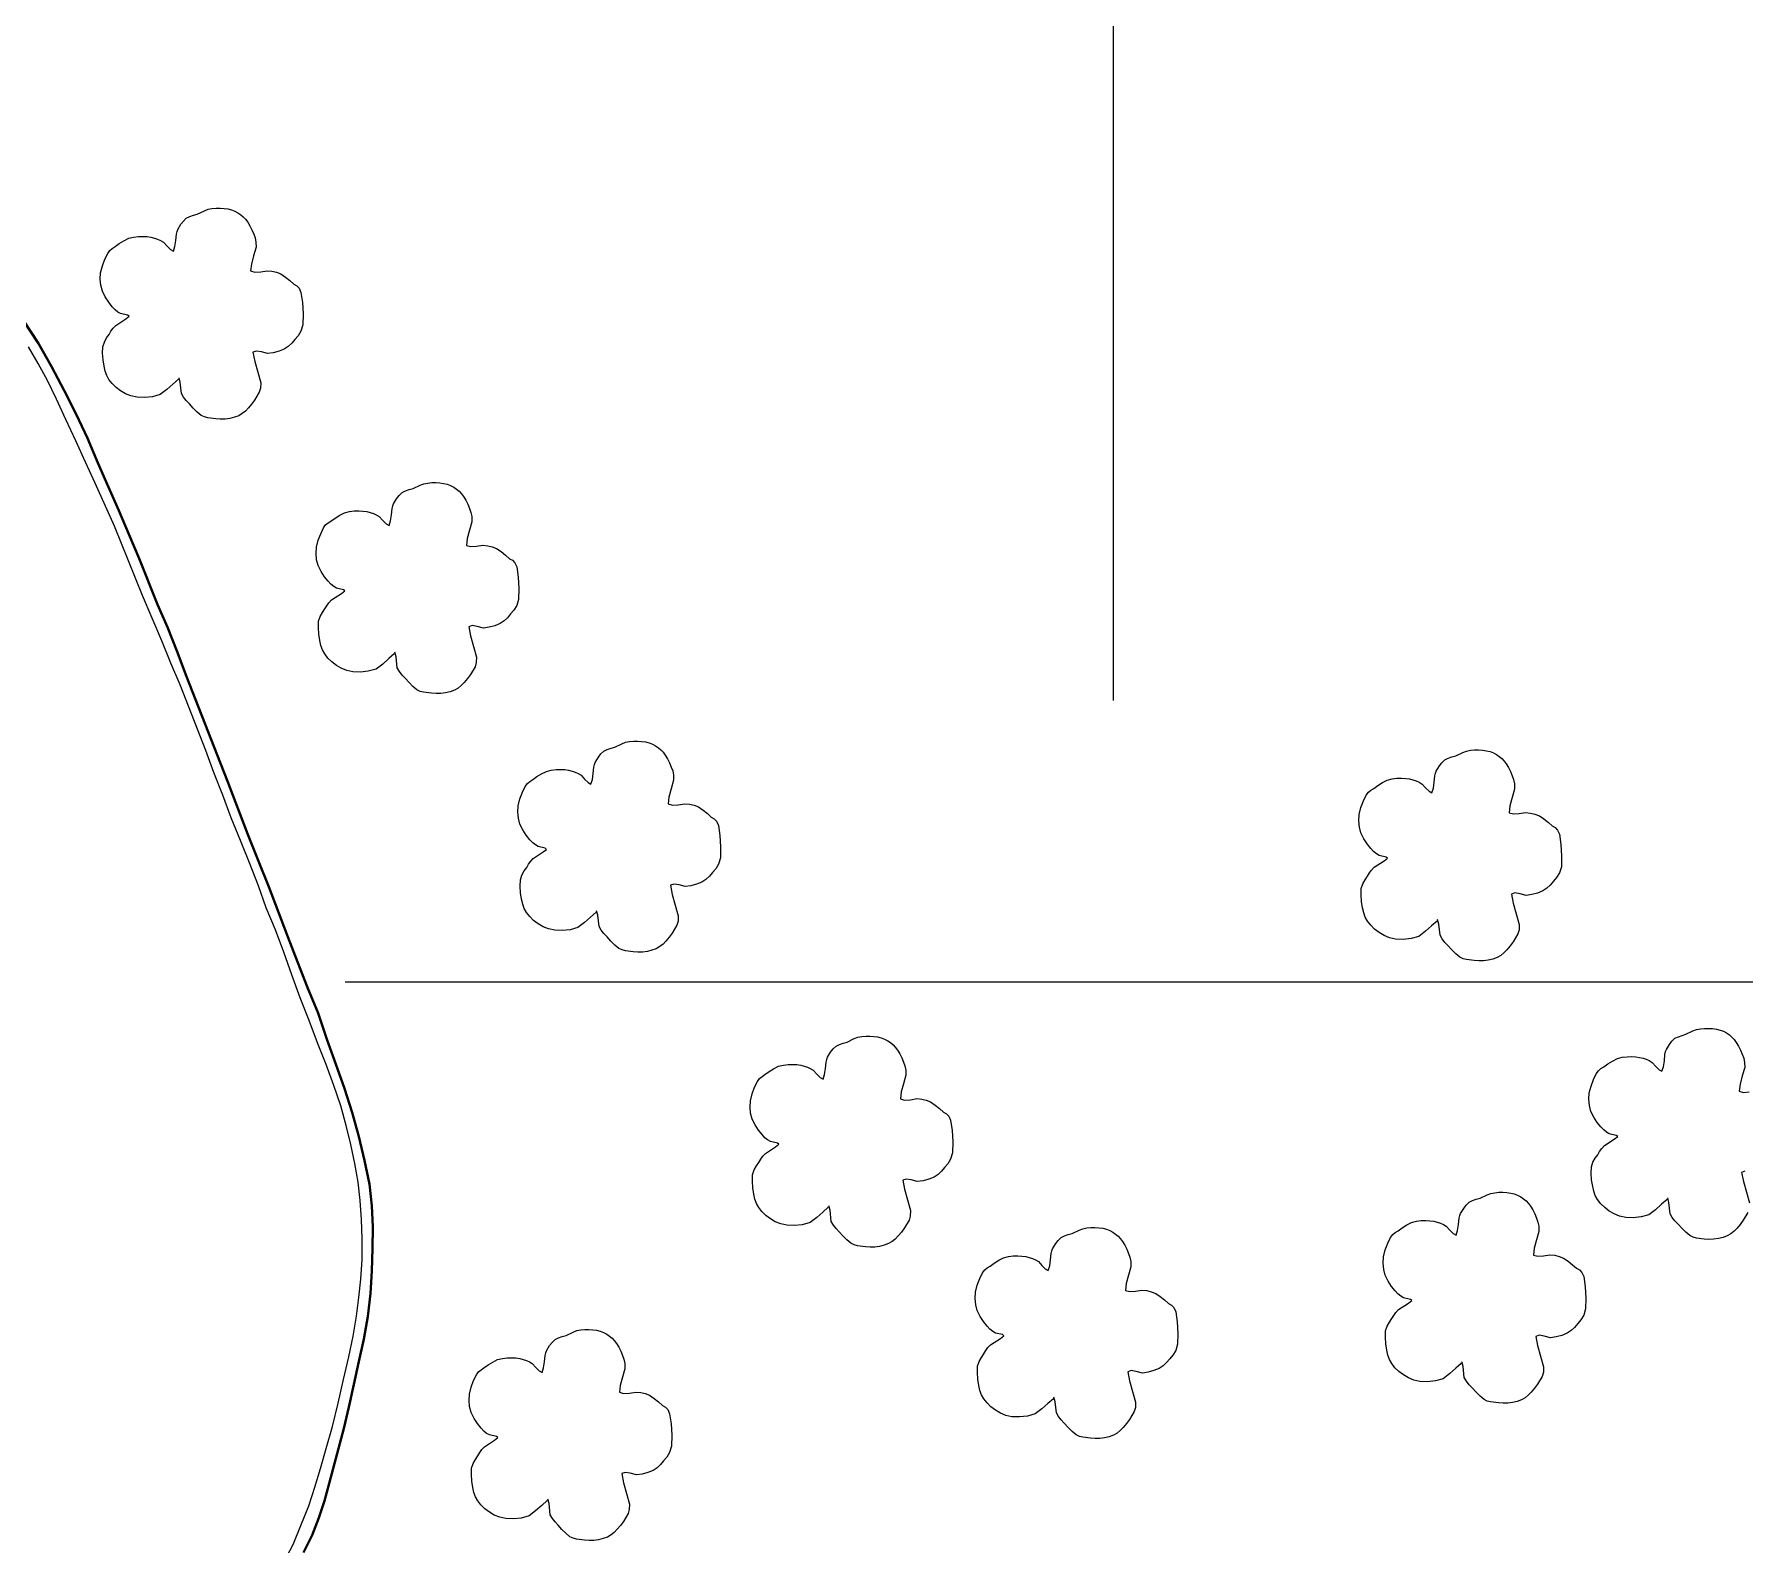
# Model space of a CAD drawing. Extents: x 733526 to 735626, y 7819318 to 7822288.
# Drawn here: x 734109.5 to 734570.1, y 7821248.4 to 7821655.1 of the extents above; entities that cross this region are included whole.
import ezdxf

# ---------------------------------------------------------------- set-up
doc = ezdxf.new("R2010")
doc.units = 0
doc.header["$MEASUREMENT"] = 0
doc.linetypes.add('CONTINUO', pattern=[0])
doc.layers.add('0114000490', color=1, linetype='Continuous', lineweight=40)
for name, color, linetype in [('0114000490034', 5, 'Continuous'), ('_SIMBOLO BREJO', 118, 'Continuous'), ('MALHA', 8, 'Continuous')]:
    doc.layers.add(name, color=color, linetype=linetype)

msp = doc.modelspace()

# ---------------------------------------------------------------- linework, layer by layer
at = {"layer": '0114000490', "linetype": 'Continuous'}
msp.add_lwpolyline([(734106.78, 7821577.9), (734110.68, 7821571.89), (734114.24, 7821565.65), (734117.65, 7821559.25), (734120.86, 7821552.84), (734123.9, 7821546.37), (734126.64, 7821539.75), (734129.53, 7821533.17), (734132.34, 7821526.86), (734135.05, 7821520.49), (734137.77, 7821514), (734142.75, 7821501.62), (734145.44, 7821495.47), (734147.96, 7821489.09), (734150.53, 7821482.23), (734158.77, 7821461.13), (734161.55, 7821453.98), (734167.07, 7821439.65), (734169.93, 7821432.53), (734172.69, 7821425.57), (734177.85, 7821412.11), (734180.4, 7821405.36), (734183.08, 7821398.47), (734185.96, 7821391.56), (734188.35, 7821384.55), (734190.75, 7821377.86), (734193.07, 7821371.3), (734195.11, 7821364.85), (734196.9, 7821358.31), (734198.5, 7821351.85), (734199.8, 7821345.53), (734200.47, 7821339.71), (734200.69, 7821334.01), (734200.66, 7821328.21), (734200.46, 7821322.17), (734200.09, 7821316.05), (734199.37, 7821309.91), (734198.3, 7821303.76), (734196.9, 7821297.73), (734195.56, 7821291.61), (734194.25, 7821285.52), (734192.94, 7821279.72), (734188.99, 7821264.94), (734187.69, 7821260.29), (734186.17, 7821255.72), (734184.36, 7821251), (734182.01, 7821246.35)], dxfattribs=at)
at = {"layer": '0114000490034'}
msp.add_lwpolyline([(734176.75, 7821243.76), (734179.23, 7821248.5), (734181.36, 7821253.64), (734183.49, 7821258.93), (734185.11, 7821263.92), (734186.64, 7821268.97), (734188.19, 7821274.37), (734189.86, 7821280.29), (734191.4, 7821286.59), (734192.85, 7821292.92), (734194.22, 7821299.04), (734195.38, 7821304.61), (734196.33, 7821309.96), (734196.93, 7821315), (734197.45, 7821319.94), (734197.88, 7821325.26), (734197.87, 7821330.77), (734197.7, 7821336.02), (734197.31, 7821341.1), (734196.79, 7821346.07), (734195.85, 7821351.04), (734194.76, 7821356.21), (734193.5, 7821361.34), (734192.08, 7821366.65), (734190.17, 7821372.09), (734188.13, 7821377.7), (734185.8, 7821383.54), (734183.53, 7821389.61), (734181.19, 7821395.73), (734178.91, 7821401.92), (734176.73, 7821407.96), (734174.49, 7821413.98), (734172.03, 7821419.88), (734169.91, 7821425.88), (734167.52, 7821432), (734165.04, 7821438.05), (734162.6, 7821444.15), (734160.29, 7821450.29), (734157.87, 7821456.32), (734155.76, 7821462.3), (734148.82, 7821479.95), (734146.35, 7821485.82), (734143.91, 7821491.78), (734138.67, 7821504.01), (734131.18, 7821522.66), (734125.98, 7821534.27), (734123.33, 7821539.95), (734120.74, 7821545.7), (734118.06, 7821551.43), (734115.51, 7821556.85), (734113.08, 7821561.86), (734110.62, 7821566.49), (734108.03, 7821570.95)], dxfattribs=at)
at = {"layer": '_SIMBOLO BREJO', "linetype": 'CONTINUO'}
for points in [[(734148.4, 7821562.22), (734146.91, 7821560.93), (734145.27, 7821559.47), (734143.49, 7821558.1), (734141.41, 7821557.53), (734139.29, 7821557.3), (734137.26, 7821557.38), (734135.6, 7821557.74), (734134.13, 7821558.33), (734132.82, 7821559.11), (734131.59, 7821560.03), (734130.54, 7821561.08), (734129.66, 7821562.2), (734129.07, 7821563.28), (734128.65, 7821564.44), (734128.36, 7821565.75), (734128.09, 7821567.49), (734127.95, 7821569.28), (734128.01, 7821570.99), (734128.45, 7821572.26), (734129.04, 7821573.35), (734129.71, 7821574.3), (734130.21, 7821575.17), (734130.79, 7821575.97), (734131.5, 7821576.75), (734134.17, 7821578.48), (734135.09, 7821579.18), (734134.69, 7821579.47), (734132.81, 7821579.91), (734132.07, 7821580.34), (734131.33, 7821580.95), (734130.56, 7821581.77), (734129.59, 7821582.98), (734128.68, 7821584.39), (734127.91, 7821585.94), (734127.5, 7821587.54), (734127.33, 7821589.2), (734127.43, 7821590.91), (734127.91, 7821592.79), (734128.58, 7821594.56), (734129.34, 7821596.09), (734129.92, 7821596.89), (734130.57, 7821597.46), (734131.35, 7821597.94), (734132.46, 7821598.75), (734133.7, 7821599.52), (734135.01, 7821600.18), (734136.32, 7821600.5), (734137.61, 7821600.67), (734138.85, 7821600.69), (734139.96, 7821600.64), (734140.98, 7821600.49), (734141.93, 7821600.25), (734142.76, 7821599.98), (734143.56, 7821599.62), (734144.36, 7821599.13), (734145.32, 7821598.07), (734146.24, 7821597.18), (734147.02, 7821596.75), (734147.41, 7821597.97), (734147.65, 7821599.61), (734147.82, 7821601.3), (734147.99, 7821602.03), (734148.2, 7821602.6), (734149.03, 7821603.98), (734149.7, 7821604.84), (734150.49, 7821605.63), (734151.42, 7821606.07), (734152.42, 7821606.41), (734153.45, 7821606.72), (734155.36, 7821607.62), (734156.34, 7821608), (734157.41, 7821608.2), (734158.5, 7821608.29), (734159.59, 7821608.3), (734160.65, 7821608.24), (734161.68, 7821608.09), (734162.66, 7821607.86), (734163.56, 7821607.51), (734164.4, 7821607.06), (734165.16, 7821606.54), (734165.83, 7821605.97), (734166.45, 7821605.31), (734167.02, 7821604.53), (734167.62, 7821603.56), (734168.17, 7821602.48), (734168.64, 7821601.33), (734169.02, 7821600.3), (734169.25, 7821599.14), (734169.28, 7821597.76), (734168.62, 7821595.49), (734168.03, 7821593.26), (734167.8, 7821591.4), (734168.96, 7821591.07), (734170.53, 7821591.19), (734172.26, 7821591.47), (734173.54, 7821591.32), (734174.77, 7821591.04), (734175.94, 7821590.58), (734177.19, 7821589.75), (734178.37, 7821588.8), (734179.42, 7821587.83), (734180.22, 7821587.38), (734180.87, 7821586.74), (734181.35, 7821585.63), (734181.74, 7821582.87), (734181.93, 7821579.81), (734181.87, 7821576.87), (734181.35, 7821575.2), (734180.61, 7821573.94), (734179.72, 7821572.95), (734178.89, 7821571.93), (734177.95, 7821571.06), (734176.87, 7821570.34), (734175.45, 7821569.78), (734173.92, 7821569.38), (734172.38, 7821569.14), (734170.73, 7821569.58), (734169.35, 7821569.82), (734168.44, 7821569.49), (734168.92, 7821567.06), (734170.54, 7821561.31), (734170.48, 7821559.85), (734170.14, 7821558.75), (734168.89, 7821556.64), (734168.09, 7821555.52), (734167.22, 7821554.5), (734166.42, 7821553.67), (734165.56, 7821552.98), (734164.62, 7821552.43), (734163.45, 7821552), (734162.2, 7821551.69), (734160.92, 7821551.52), (734159.65, 7821551.49), (734158.41, 7821551.57), (734156.3, 7821551.85), (734155.4, 7821552.09), (734154.5, 7821552.52), (734153.43, 7821553.42), (734152.36, 7821554.49), (734151.35, 7821555.61), (734150.5, 7821556.49), (734149.78, 7821557.4), (734149.21, 7821558.41), (734148.88, 7821561.42), (734148.55, 7821562.64)], [(734206.49, 7821488.33), (734205, 7821487.04), (734203.36, 7821485.57), (734201.58, 7821484.21), (734199.5, 7821483.64), (734197.38, 7821483.41), (734195.35, 7821483.49), (734193.69, 7821483.84), (734192.22, 7821484.43), (734190.91, 7821485.21), (734189.69, 7821486.14), (734188.63, 7821487.18), (734187.76, 7821488.31), (734187.16, 7821489.38), (734186.74, 7821490.55), (734186.45, 7821491.86), (734186.18, 7821493.6), (734186.05, 7821495.39), (734186.1, 7821497.1), (734186.54, 7821498.36), (734187.13, 7821499.45), (734187.8, 7821500.41), (734188.3, 7821501.27), (734188.88, 7821502.08), (734189.59, 7821502.85), (734192.26, 7821504.58), (734193.18, 7821505.29), (734192.78, 7821505.58), (734190.9, 7821506.01), (734190.17, 7821506.45), (734189.42, 7821507.06), (734188.65, 7821507.87), (734187.68, 7821509.08), (734186.77, 7821510.49), (734186, 7821512.05), (734185.59, 7821513.64), (734185.42, 7821515.31), (734185.52, 7821517.02), (734186, 7821518.89), (734186.67, 7821520.66), (734187.43, 7821522.19), (734188.01, 7821523), (734188.66, 7821523.57), (734189.44, 7821524.05), (734190.55, 7821524.85), (734191.79, 7821525.63), (734193.1, 7821526.28), (734194.41, 7821526.61), (734195.7, 7821526.77), (734196.94, 7821526.8), (734198.05, 7821526.74), (734199.07, 7821526.59), (734200.02, 7821526.36), (734200.86, 7821526.09), (734201.65, 7821525.72), (734202.45, 7821525.24), (734203.41, 7821524.18), (734204.33, 7821523.29), (734205.11, 7821522.86), (734205.5, 7821524.08), (734205.74, 7821525.71), (734205.91, 7821527.4), (734206.08, 7821528.14), (734206.29, 7821528.7), (734207.12, 7821530.08), (734207.79, 7821530.95), (734208.58, 7821531.73), (734209.51, 7821532.18), (734210.51, 7821532.52), (734211.54, 7821532.82), (734213.45, 7821533.73), (734214.43, 7821534.1), (734215.5, 7821534.3), (734216.59, 7821534.4), (734217.68, 7821534.4), (734218.74, 7821534.34), (734219.77, 7821534.2), (734220.75, 7821533.96), (734221.66, 7821533.61), (734222.49, 7821533.17), (734223.26, 7821532.64), (734223.92, 7821532.08), (734224.54, 7821531.41), (734225.11, 7821530.64), (734225.71, 7821529.66), (734226.27, 7821528.58), (734226.73, 7821527.43), (734227.11, 7821526.4), (734227.34, 7821525.24), (734227.37, 7821523.86), (734226.72, 7821521.6), (734226.12, 7821519.36), (734225.89, 7821517.5), (734227.05, 7821517.18), (734228.62, 7821517.29), (734230.35, 7821517.57), (734231.64, 7821517.43), (734232.86, 7821517.14), (734234.03, 7821516.69), (734235.28, 7821515.86), (734236.46, 7821514.91), (734237.51, 7821513.93), (734238.32, 7821513.49), (734238.96, 7821512.84), (734239.44, 7821511.73), (734239.83, 7821508.98), (734240.02, 7821505.92), (734239.96, 7821502.98), (734239.44, 7821501.31), (734238.7, 7821500.04), (734237.81, 7821499.06), (734236.98, 7821498.04), (734236.05, 7821497.16), (734234.96, 7821496.45), (734233.54, 7821495.88), (734232.01, 7821495.48), (734230.47, 7821495.25), (734228.83, 7821495.69), (734227.45, 7821495.93), (734226.53, 7821495.59), (734227.01, 7821493.16), (734228.64, 7821487.42), (734228.57, 7821485.96), (734228.23, 7821484.85), (734226.98, 7821482.75), (734226.18, 7821481.63), (734225.31, 7821480.6), (734224.51, 7821479.78), (734223.65, 7821479.09), (734222.71, 7821478.53), (734221.54, 7821478.1), (734220.29, 7821477.8), (734219.01, 7821477.62), (734217.74, 7821477.6), (734216.51, 7821477.68), (734214.39, 7821477.96), (734213.49, 7821478.19), (734212.59, 7821478.62), (734211.52, 7821479.53), (734210.45, 7821480.59), (734209.44, 7821481.72), (734208.59, 7821482.6), (734207.87, 7821483.51), (734207.3, 7821484.51), (734206.97, 7821487.52), (734206.64, 7821488.75)], [(734260.81, 7821418.71), (734259.32, 7821417.43), (734257.69, 7821415.96), (734255.91, 7821414.59), (734253.83, 7821414.02), (734251.71, 7821413.8), (734249.68, 7821413.87), (734248.02, 7821414.23), (734246.55, 7821414.82), (734245.23, 7821415.6), (734244.01, 7821416.53), (734242.96, 7821417.57), (734242.08, 7821418.7), (734241.49, 7821419.77), (734241.07, 7821420.93), (734240.78, 7821422.24), (734240.5, 7821423.98), (734240.37, 7821425.77), (734240.43, 7821427.48), (734240.86, 7821428.75), (734241.46, 7821429.84), (734242.13, 7821430.79), (734242.63, 7821431.66), (734243.21, 7821432.47), (734243.92, 7821433.24), (734246.59, 7821434.97), (734247.51, 7821435.67), (734247.11, 7821435.96), (734245.23, 7821436.4), (734244.49, 7821436.84), (734243.75, 7821437.44), (734242.98, 7821438.26), (734242.01, 7821439.47), (734241.09, 7821440.88), (734240.33, 7821442.43), (734239.91, 7821444.03), (734239.75, 7821445.69), (734239.85, 7821447.4), (734240.33, 7821449.28), (734241, 7821451.05), (734241.76, 7821452.58), (734242.34, 7821453.38), (734242.99, 7821453.95), (734243.77, 7821454.43), (734244.88, 7821455.24), (734246.11, 7821456.01), (734247.43, 7821456.67), (734248.74, 7821457), (734250.03, 7821457.16), (734251.27, 7821457.18), (734252.38, 7821457.13), (734253.4, 7821456.98), (734254.35, 7821456.75), (734255.18, 7821456.48), (734255.98, 7821456.11), (734256.77, 7821455.62), (734257.74, 7821454.57), (734258.65, 7821453.67), (734259.44, 7821453.24), (734259.83, 7821454.47), (734260.07, 7821456.1), (734260.24, 7821457.79), (734260.41, 7821458.53), (734260.61, 7821459.09), (734261.45, 7821460.47), (734262.12, 7821461.34), (734262.9, 7821462.12), (734263.84, 7821462.56), (734264.84, 7821462.9), (734265.87, 7821463.21), (734267.78, 7821464.11), (734268.76, 7821464.49), (734269.83, 7821464.69), (734270.92, 7821464.78), (734272.01, 7821464.79), (734273.07, 7821464.73), (734274.1, 7821464.59), (734275.08, 7821464.35), (734275.98, 7821464), (734276.82, 7821463.55), (734277.58, 7821463.03), (734278.25, 7821462.46), (734278.87, 7821461.8), (734279.44, 7821461.02), (734280.04, 7821460.05), (734280.59, 7821458.97), (734281.06, 7821457.82), (734281.44, 7821456.79), (734281.67, 7821455.63), (734281.7, 7821454.25), (734281.04, 7821451.98), (734280.45, 7821449.75), (734280.22, 7821447.89), (734281.38, 7821447.56), (734282.95, 7821447.68), (734284.68, 7821447.96), (734285.96, 7821447.81), (734287.19, 7821447.53), (734288.36, 7821447.07), (734289.61, 7821446.24), (734290.78, 7821445.3), (734291.84, 7821444.32), (734292.64, 7821443.88), (734293.28, 7821443.23), (734293.76, 7821442.12), (734294.16, 7821439.37), (734294.35, 7821436.31), (734294.29, 7821433.36), (734293.77, 7821431.69), (734293.03, 7821430.43), (734292.14, 7821429.44), (734291.31, 7821428.42), (734290.37, 7821427.55), (734289.29, 7821426.83), (734287.86, 7821426.27), (734286.34, 7821425.87), (734284.8, 7821425.63), (734283.15, 7821426.07), (734281.77, 7821426.31), (734280.86, 7821425.98), (734281.34, 7821423.55), (734282.96, 7821417.8), (734282.9, 7821416.34), (734282.56, 7821415.24), (734281.31, 7821413.14), (734280.51, 7821412.01), (734279.64, 7821410.99), (734278.84, 7821410.16), (734277.98, 7821409.47), (734277.04, 7821408.92), (734275.87, 7821408.49), (734274.62, 7821408.18), (734273.34, 7821408.01), (734272.07, 7821407.99), (734270.83, 7821408.07), (734268.72, 7821408.34), (734267.82, 7821408.58), (734266.92, 7821409.01), (734265.84, 7821409.91), (734264.78, 7821410.98), (734263.77, 7821412.11), (734262.92, 7821412.98), (734262.2, 7821413.89), (734261.62, 7821414.9), (734261.3, 7821417.91), (734260.97, 7821419.13)], [(734487.23, 7821416.35), (734485.74, 7821415.06), (734484.1, 7821413.6), (734482.32, 7821412.23), (734480.24, 7821411.66), (734478.12, 7821411.43), (734476.09, 7821411.51), (734474.44, 7821411.87), (734472.96, 7821412.46), (734471.65, 7821413.24), (734470.43, 7821414.16), (734469.37, 7821415.21), (734468.5, 7821416.33), (734467.9, 7821417.41), (734467.48, 7821418.57), (734467.2, 7821419.88), (734466.92, 7821421.62), (734466.79, 7821423.41), (734466.84, 7821425.12), (734467.28, 7821426.39), (734467.87, 7821427.48), (734468.54, 7821428.43), (734469.05, 7821429.3), (734469.62, 7821430.1), (734470.34, 7821430.88), (734473, 7821432.61), (734473.92, 7821433.31), (734473.52, 7821433.6), (734471.64, 7821434.04), (734470.91, 7821434.48), (734470.16, 7821435.08), (734469.39, 7821435.9), (734468.42, 7821437.11), (734467.51, 7821438.52), (734466.74, 7821440.07), (734466.33, 7821441.67), (734466.17, 7821443.33), (734466.26, 7821445.04), (734466.75, 7821446.92), (734467.41, 7821448.69), (734468.17, 7821450.22), (734468.75, 7821451.02), (734469.41, 7821451.59), (734470.18, 7821452.07), (734471.29, 7821452.88), (734472.53, 7821453.65), (734473.84, 7821454.31), (734475.15, 7821454.63), (734476.44, 7821454.8), (734477.69, 7821454.82), (734478.79, 7821454.77), (734479.81, 7821454.62), (734480.76, 7821454.38), (734481.6, 7821454.11), (734482.4, 7821453.75), (734483.19, 7821453.26), (734484.15, 7821452.2), (734485.07, 7821451.31), (734485.85, 7821450.88), (734486.24, 7821452.11), (734486.48, 7821453.74), (734486.65, 7821455.43), (734486.82, 7821456.16), (734487.03, 7821456.73), (734487.86, 7821458.11), (734488.53, 7821458.97), (734489.32, 7821459.76), (734490.25, 7821460.2), (734491.25, 7821460.54), (734492.28, 7821460.85), (734494.19, 7821461.75), (734495.17, 7821462.13), (734496.24, 7821462.33), (734497.33, 7821462.42), (734498.42, 7821462.43), (734499.49, 7821462.37), (734500.52, 7821462.23), (734501.5, 7821461.99), (734502.4, 7821461.64), (734503.23, 7821461.19), (734504, 7821460.67), (734504.67, 7821460.1), (734505.28, 7821459.44), (734505.85, 7821458.66), (734506.46, 7821457.69), (734507.01, 7821456.61), (734507.48, 7821455.46), (734507.85, 7821454.43), (734508.08, 7821453.27), (734508.11, 7821451.89), (734507.46, 7821449.62), (734506.87, 7821447.39), (734506.64, 7821445.53), (734507.79, 7821445.2), (734509.36, 7821445.32), (734511.09, 7821445.6), (734512.38, 7821445.45), (734513.6, 7821445.17), (734514.78, 7821444.71), (734516.02, 7821443.88), (734517.2, 7821442.93), (734518.25, 7821441.96), (734519.06, 7821441.51), (734519.7, 7821440.87), (734520.18, 7821439.76), (734520.57, 7821437), (734520.76, 7821433.94), (734520.7, 7821431), (734520.18, 7821429.33), (734519.44, 7821428.07), (734518.55, 7821427.08), (734517.73, 7821426.06), (734516.79, 7821425.19), (734515.7, 7821424.47), (734514.28, 7821423.91), (734512.75, 7821423.51), (734511.21, 7821423.27), (734509.57, 7821423.71), (734508.19, 7821423.95), (734507.28, 7821423.62), (734507.75, 7821421.19), (734509.38, 7821415.44), (734509.32, 7821413.98), (734508.97, 7821412.88), (734507.72, 7821410.78), (734506.92, 7821409.65), (734506.05, 7821408.63), (734505.25, 7821407.8), (734504.4, 7821407.11), (734503.45, 7821406.56), (734502.28, 7821406.13), (734501.04, 7821405.82), (734499.75, 7821405.65), (734498.48, 7821405.62), (734497.25, 7821405.7), (734495.13, 7821405.98), (734494.23, 7821406.22), (734493.33, 7821406.65), (734492.26, 7821407.55), (734491.19, 7821408.62), (734490.18, 7821409.75), (734489.33, 7821410.62), (734488.61, 7821411.53), (734488.04, 7821412.54), (734487.71, 7821415.55), (734487.38, 7821416.77)], [(734323.33, 7821339.3), (734321.84, 7821338.01), (734320.21, 7821336.55), (734318.43, 7821335.18), (734316.34, 7821334.61), (734314.23, 7821334.38), (734312.19, 7821334.46), (734310.54, 7821334.82), (734309.06, 7821335.41), (734307.75, 7821336.19), (734306.53, 7821337.11), (734305.47, 7821338.16), (734304.6, 7821339.28), (734304, 7821340.35), (734303.58, 7821341.52), (734303.3, 7821342.83), (734303.02, 7821344.57), (734302.89, 7821346.36), (734302.94, 7821348.07), (734303.38, 7821349.34), (734303.97, 7821350.42), (734304.64, 7821351.38), (734305.15, 7821352.25), (734305.72, 7821353.05), (734306.44, 7821353.82), (734309.1, 7821355.55), (734310.03, 7821356.26), (734309.62, 7821356.55), (734307.74, 7821356.99), (734307.01, 7821357.42), (734306.26, 7821358.03), (734305.49, 7821358.85), (734304.53, 7821360.06), (734303.61, 7821361.47), (734302.84, 7821363.02), (734302.43, 7821364.62), (734302.27, 7821366.28), (734302.36, 7821367.99), (734302.85, 7821369.87), (734303.51, 7821371.63), (734304.27, 7821373.16), (734304.86, 7821373.97), (734305.51, 7821374.54), (734306.28, 7821375.02), (734307.39, 7821375.83), (734308.63, 7821376.6), (734309.94, 7821377.26), (734311.25, 7821377.58), (734312.54, 7821377.74), (734313.79, 7821377.77), (734314.89, 7821377.72), (734315.91, 7821377.57), (734316.86, 7821377.33), (734317.7, 7821377.06), (734318.5, 7821376.7), (734319.29, 7821376.21), (734320.26, 7821375.15), (734321.17, 7821374.26), (734321.95, 7821373.83), (734322.34, 7821375.05), (734322.59, 7821376.69), (734322.75, 7821378.37), (734322.92, 7821379.11), (734323.13, 7821379.68), (734323.97, 7821381.06), (734324.63, 7821381.92), (734325.42, 7821382.71), (734326.35, 7821383.15), (734327.35, 7821383.49), (734328.38, 7821383.79), (734330.29, 7821384.7), (734331.27, 7821385.08), (734332.34, 7821385.27), (734333.43, 7821385.37), (734334.52, 7821385.37), (734335.59, 7821385.32), (734336.62, 7821385.17), (734337.6, 7821384.94), (734338.5, 7821384.58), (734339.33, 7821384.14), (734340.1, 7821383.62), (734340.77, 7821383.05), (734341.38, 7821382.39), (734341.95, 7821381.61), (734342.56, 7821380.63), (734343.11, 7821379.56), (734343.58, 7821378.4), (734343.96, 7821377.37), (734344.18, 7821376.21), (734344.21, 7821374.84), (734343.56, 7821372.57), (734342.97, 7821370.34), (734342.74, 7821368.48), (734343.89, 7821368.15), (734345.46, 7821368.26), (734347.19, 7821368.55), (734348.48, 7821368.4), (734349.7, 7821368.12), (734350.88, 7821367.66), (734352.13, 7821366.83), (734353.3, 7821365.88), (734354.35, 7821364.91), (734355.16, 7821364.46), (734355.8, 7821363.82), (734356.28, 7821362.71), (734356.67, 7821359.95), (734356.86, 7821356.89), (734356.8, 7821353.95), (734356.28, 7821352.28), (734355.54, 7821351.02), (734354.65, 7821350.03), (734353.83, 7821349.01), (734352.89, 7821348.14), (734351.8, 7821347.42), (734350.38, 7821346.86), (734348.86, 7821346.45), (734347.31, 7821346.22), (734345.67, 7821346.66), (734344.29, 7821346.9), (734343.38, 7821346.57), (734343.86, 7821344.13), (734345.48, 7821338.39), (734345.42, 7821336.93), (734345.07, 7821335.82), (734343.83, 7821333.72), (734343.02, 7821332.6), (734342.15, 7821331.58), (734341.35, 7821330.75), (734340.5, 7821330.06), (734339.55, 7821329.5), (734338.38, 7821329.07), (734337.14, 7821328.77), (734335.85, 7821328.6), (734334.58, 7821328.57), (734333.35, 7821328.65), (734331.23, 7821328.93), (734330.33, 7821329.17), (734329.43, 7821329.6), (734328.36, 7821330.5), (734327.29, 7821331.57), (734326.28, 7821332.69), (734325.43, 7821333.57), (734324.71, 7821334.48), (734324.14, 7821335.49), (734323.81, 7821338.5), (734323.48, 7821339.72)], [(734549.17, 7821341.38), (734547.68, 7821340.1), (734546.05, 7821338.63), (734544.27, 7821337.26), (734542.19, 7821336.69), (734540.07, 7821336.47), (734538.04, 7821336.55), (734536.38, 7821336.9), (734534.91, 7821337.49), (734533.59, 7821338.27), (734532.37, 7821339.2), (734531.32, 7821340.24), (734530.44, 7821341.37), (734529.85, 7821342.44), (734529.43, 7821343.61), (734529.14, 7821344.92), (734528.86, 7821346.65), (734528.73, 7821348.44), (734528.79, 7821350.16), (734529.22, 7821351.42), (734529.82, 7821352.51), (734530.49, 7821353.46), (734530.99, 7821354.33), (734531.57, 7821355.14), (734532.28, 7821355.91), (734534.95, 7821357.64), (734535.87, 7821358.34), (734535.47, 7821358.64), (734533.59, 7821359.07), (734532.85, 7821359.51), (734532.11, 7821360.11), (734531.34, 7821360.93), (734530.37, 7821362.14), (734529.45, 7821363.55), (734528.68, 7821365.1), (734528.27, 7821366.7), (734528.11, 7821368.37), (734528.21, 7821370.07), (734528.69, 7821371.95), (734529.36, 7821373.72), (734530.12, 7821375.25), (734530.7, 7821376.05), (734531.35, 7821376.63), (734532.13, 7821377.1), (734533.24, 7821377.91), (734534.47, 7821378.68), (734535.79, 7821379.34), (734537.1, 7821379.67), (734538.39, 7821379.83), (734539.63, 7821379.86), (734540.74, 7821379.8), (734541.76, 7821379.65), (734542.71, 7821379.42), (734543.54, 7821379.15), (734544.34, 7821378.78), (734545.13, 7821378.29), (734546.1, 7821377.24), (734547.01, 7821376.34), (734547.8, 7821375.92), (734548.19, 7821377.14), (734548.43, 7821378.77), (734548.6, 7821380.46), (734548.77, 7821381.2), (734548.97, 7821381.76), (734549.81, 7821383.14), (734550.48, 7821384.01), (734551.26, 7821384.79), (734552.2, 7821385.23), (734553.2, 7821385.57), (734554.23, 7821385.88), (734556.13, 7821386.79), (734557.12, 7821387.16), (734558.19, 7821387.36), (734559.28, 7821387.45), (734560.37, 7821387.46), (734561.43, 7821387.4), (734562.46, 7821387.26), (734563.44, 7821387.02), (734564.34, 7821386.67), (734565.18, 7821386.23), (734565.94, 7821385.7), (734566.61, 7821385.13), (734567.23, 7821384.47), (734567.8, 7821383.7), (734568.4, 7821382.72), (734568.95, 7821381.64), (734569.42, 7821380.49), (734569.8, 7821379.46), (734570.02, 7821378.3), (734570.06, 7821376.92), (734569.4, 7821374.65), (734568.81, 7821372.42), (734568.58, 7821370.56), (734569.74, 7821370.23), (734571.31, 7821370.35)], [(734570.13, 7821348.98), (734569.22, 7821348.65), (734569.7, 7821346.22), (734571.32, 7821340.47)], [(734493.77, 7821297.25), (734492.28, 7821295.97), (734490.65, 7821294.5), (734488.87, 7821293.14), (734486.78, 7821292.57), (734484.67, 7821292.34), (734482.63, 7821292.42), (734480.98, 7821292.77), (734479.51, 7821293.36), (734478.19, 7821294.14), (734476.97, 7821295.07), (734475.91, 7821296.11), (734475.04, 7821297.24), (734474.45, 7821298.31), (734474.02, 7821299.48), (734473.74, 7821300.79), (734473.46, 7821302.53), (734473.33, 7821304.32), (734473.39, 7821306.03), (734473.82, 7821307.29), (734474.41, 7821308.38), (734475.09, 7821309.33), (734475.59, 7821310.2), (734476.17, 7821311.01), (734476.88, 7821311.78), (734479.54, 7821313.51), (734480.47, 7821314.22), (734480.07, 7821314.51), (734478.18, 7821314.94), (734477.45, 7821315.38), (734476.71, 7821315.98), (734475.93, 7821316.8), (734474.97, 7821318.01), (734474.05, 7821319.42), (734473.28, 7821320.98), (734472.87, 7821322.57), (734472.71, 7821324.24), (734472.81, 7821325.95), (734473.29, 7821327.82), (734473.96, 7821329.59), (734474.72, 7821331.12), (734475.3, 7821331.93), (734475.95, 7821332.5), (734476.73, 7821332.98), (734477.83, 7821333.78), (734479.07, 7821334.55), (734480.39, 7821335.21), (734481.69, 7821335.54), (734482.99, 7821335.7), (734484.23, 7821335.73), (734485.33, 7821335.67), (734486.36, 7821335.52), (734487.3, 7821335.29), (734488.14, 7821335.02), (734488.94, 7821334.65), (734489.73, 7821334.17), (734490.7, 7821333.11), (734491.61, 7821332.21), (734492.4, 7821331.79), (734492.78, 7821333.01), (734493.03, 7821334.64), (734493.19, 7821336.33), (734493.36, 7821337.07), (734493.57, 7821337.63), (734494.41, 7821339.01), (734495.07, 7821339.88), (734495.86, 7821340.66), (734496.79, 7821341.1), (734497.79, 7821341.45), (734498.83, 7821341.75), (734500.73, 7821342.66), (734501.72, 7821343.03), (734502.79, 7821343.23), (734503.88, 7821343.33), (734504.97, 7821343.33), (734506.03, 7821343.27), (734507.06, 7821343.13), (734508.04, 7821342.89), (734508.94, 7821342.54), (734509.78, 7821342.1), (734510.54, 7821341.57), (734511.21, 7821341.01), (734511.82, 7821340.34), (734512.4, 7821339.57), (734513, 7821338.59), (734513.55, 7821337.51), (734514.02, 7821336.36), (734514.4, 7821335.33), (734514.62, 7821334.17), (734514.66, 7821332.79), (734514, 7821330.53), (734513.41, 7821328.29), (734513.18, 7821326.43), (734514.34, 7821326.11), (734515.9, 7821326.22), (734517.63, 7821326.5), (734518.92, 7821326.36), (734520.14, 7821326.07), (734521.32, 7821325.62), (734522.57, 7821324.79), (734523.74, 7821323.84), (734524.79, 7821322.86), (734525.6, 7821322.42), (734526.24, 7821321.77), (734526.72, 7821320.66), (734527.11, 7821317.91), (734527.3, 7821314.85), (734527.24, 7821311.91), (734526.73, 7821310.24), (734525.99, 7821308.97), (734525.1, 7821307.99), (734524.27, 7821306.96), (734523.33, 7821306.09), (734522.24, 7821305.37), (734520.82, 7821304.81), (734519.3, 7821304.41), (734517.76, 7821304.18), (734516.11, 7821304.62), (734514.73, 7821304.86), (734513.82, 7821304.52), (734514.3, 7821302.09), (734515.92, 7821296.35), (734515.86, 7821294.89), (734515.52, 7821293.78), (734514.27, 7821291.68), (734513.47, 7821290.56), (734512.59, 7821289.53), (734511.8, 7821288.71), (734510.94, 7821288.02), (734509.99, 7821287.46), (734508.83, 7821287.03), (734507.58, 7821286.73), (734506.29, 7821286.55), (734505.02, 7821286.53), (734503.79, 7821286.61), (734501.67, 7821286.88), (734500.77, 7821287.12), (734499.88, 7821287.55), (734498.8, 7821288.46), (734497.73, 7821289.52), (734496.73, 7821290.65), (734495.88, 7821291.53), (734495.15, 7821292.44), (734494.58, 7821293.44), (734494.25, 7821296.45), (734493.93, 7821297.68)], [(734570.92, 7821337.91), (734569.67, 7821335.81), (734568.87, 7821334.68), (734568, 7821333.66), (734567.2, 7821332.84), (734566.34, 7821332.15), (734565.39, 7821331.59), (734564.23, 7821331.16), (734562.98, 7821330.86), (734561.7, 7821330.68), (734560.43, 7821330.66), (734559.19, 7821330.74), (734557.08, 7821331.01), (734556.17, 7821331.25), (734555.28, 7821331.68), (734554.2, 7821332.59), (734553.14, 7821333.65), (734552.13, 7821334.78), (734551.28, 7821335.66), (734550.56, 7821336.56), (734549.98, 7821337.57), (734549.66, 7821340.58), (734549.33, 7821341.8)], [(734383.93, 7821287.75), (734382.44, 7821286.47), (734380.8, 7821285), (734379.02, 7821283.64), (734376.94, 7821283.07), (734374.82, 7821282.84), (734372.79, 7821282.92), (734371.14, 7821283.27), (734369.66, 7821283.86), (734368.35, 7821284.64), (734367.13, 7821285.57), (734366.07, 7821286.61), (734365.2, 7821287.74), (734364.6, 7821288.81), (734364.18, 7821289.98), (734363.9, 7821291.29), (734363.62, 7821293.02), (734363.49, 7821294.82), (734363.54, 7821296.53), (734363.98, 7821297.79), (734364.57, 7821298.88), (734365.24, 7821299.83), (734365.75, 7821300.7), (734366.32, 7821301.51), (734367.03, 7821302.28), (734369.7, 7821304.01), (734370.62, 7821304.71), (734370.22, 7821305.01), (734368.34, 7821305.44), (734367.61, 7821305.88), (734366.86, 7821306.48), (734366.09, 7821307.3), (734365.12, 7821308.51), (734364.21, 7821309.92), (734363.44, 7821311.48), (734363.03, 7821313.07), (734362.87, 7821314.74), (734362.96, 7821316.45), (734363.45, 7821318.32), (734364.11, 7821320.09), (734364.87, 7821321.62), (734365.45, 7821322.42), (734366.1, 7821323), (734366.88, 7821323.48), (734367.99, 7821324.28), (734369.23, 7821325.05), (734370.54, 7821325.71), (734371.85, 7821326.04), (734373.14, 7821326.2), (734374.39, 7821326.23), (734375.49, 7821326.17), (734376.51, 7821326.02), (734377.46, 7821325.79), (734378.3, 7821325.52), (734379.1, 7821325.15), (734379.89, 7821324.66), (734380.85, 7821323.61), (734381.77, 7821322.71), (734382.55, 7821322.29), (734382.94, 7821323.51), (734383.18, 7821325.14), (734383.35, 7821326.83), (734383.52, 7821327.57), (734383.73, 7821328.13), (734384.56, 7821329.51), (734385.23, 7821330.38), (734386.02, 7821331.16), (734386.95, 7821331.6), (734387.95, 7821331.95), (734388.98, 7821332.25), (734390.89, 7821333.16), (734391.87, 7821333.53), (734392.94, 7821333.73), (734394.03, 7821333.83), (734395.12, 7821333.83), (734396.19, 7821333.77), (734397.22, 7821333.63), (734398.2, 7821333.39), (734399.1, 7821333.04), (734399.93, 7821332.6), (734400.7, 7821332.07), (734401.37, 7821331.51), (734401.98, 7821330.84), (734402.55, 7821330.07), (734403.16, 7821329.09), (734403.71, 7821328.01), (734404.18, 7821326.86), (734404.55, 7821325.83), (734404.78, 7821324.67), (734404.81, 7821323.29), (734404.16, 7821321.03), (734403.57, 7821318.79), (734403.33, 7821316.93), (734404.49, 7821316.61), (734406.06, 7821316.72), (734407.79, 7821317), (734409.08, 7821316.86), (734410.3, 7821316.57), (734411.48, 7821316.11), (734412.72, 7821315.29), (734413.9, 7821314.34), (734414.95, 7821313.36), (734415.76, 7821312.92), (734416.4, 7821312.27), (734416.88, 7821311.16), (734417.27, 7821308.41), (734417.46, 7821305.35), (734417.4, 7821302.4), (734416.88, 7821300.73), (734416.14, 7821299.47), (734415.25, 7821298.49), (734414.43, 7821297.46), (734413.49, 7821296.59), (734412.4, 7821295.87), (734410.98, 7821295.31), (734409.45, 7821294.91), (734407.91, 7821294.67), (734406.27, 7821295.12), (734404.89, 7821295.36), (734403.97, 7821295.02), (734404.45, 7821292.59), (734406.08, 7821286.84), (734406.01, 7821285.39), (734405.67, 7821284.28), (734404.42, 7821282.18), (734403.62, 7821281.06), (734402.75, 7821280.03), (734401.95, 7821279.21), (734401.1, 7821278.52), (734400.15, 7821277.96), (734398.98, 7821277.53), (734397.73, 7821277.23), (734396.45, 7821277.05), (734395.18, 7821277.03), (734393.95, 7821277.11), (734391.83, 7821277.38), (734390.93, 7821277.62), (734390.03, 7821278.05), (734388.96, 7821278.96), (734387.89, 7821280.02), (734386.88, 7821281.15), (734386.03, 7821282.03), (734385.31, 7821282.94), (734384.74, 7821283.94), (734384.41, 7821286.95), (734384.08, 7821288.17)], [(734247.68, 7821260.31), (734246.19, 7821259.02), (734244.55, 7821257.56), (734242.77, 7821256.19), (734240.69, 7821255.62), (734238.57, 7821255.39), (734236.54, 7821255.47), (734234.89, 7821255.83), (734233.41, 7821256.42), (734232.1, 7821257.2), (734230.88, 7821258.12), (734229.82, 7821259.16), (734228.95, 7821260.29), (734228.35, 7821261.36), (734227.93, 7821262.53), (734227.65, 7821263.84), (734227.37, 7821265.58), (734227.24, 7821267.37), (734227.29, 7821269.08), (734227.73, 7821270.34), (734228.32, 7821271.43), (734228.99, 7821272.39), (734229.5, 7821273.26), (734230.07, 7821274.06), (734230.78, 7821274.83), (734233.45, 7821276.56), (734234.37, 7821277.27), (734233.97, 7821277.56), (734232.09, 7821278), (734231.36, 7821278.43), (734230.61, 7821279.04), (734229.84, 7821279.86), (734228.87, 7821281.06), (734227.96, 7821282.47), (734227.19, 7821284.03), (734226.78, 7821285.63), (734226.62, 7821287.29), (734226.71, 7821289), (734227.2, 7821290.88), (734227.86, 7821292.64), (734228.62, 7821294.17), (734229.2, 7821294.98), (734229.86, 7821295.55), (734230.63, 7821296.03), (734231.74, 7821296.84), (734232.98, 7821297.61), (734234.29, 7821298.27), (734235.6, 7821298.59), (734236.89, 7821298.75), (734238.14, 7821298.78), (734239.24, 7821298.73), (734240.26, 7821298.58), (734241.21, 7821298.34), (734242.05, 7821298.07), (734242.85, 7821297.7), (734243.64, 7821297.22), (734244.6, 7821296.16), (734245.52, 7821295.27), (734246.3, 7821294.84), (734246.69, 7821296.06), (734246.93, 7821297.7), (734247.1, 7821299.38), (734247.27, 7821300.12), (734247.48, 7821300.68), (734248.31, 7821302.06), (734248.98, 7821302.93), (734249.77, 7821303.72), (734250.7, 7821304.16), (734251.7, 7821304.5), (734252.73, 7821304.8), (734254.64, 7821305.71), (734255.62, 7821306.09), (734256.69, 7821306.28), (734257.78, 7821306.38), (734258.87, 7821306.38), (734259.94, 7821306.33), (734260.97, 7821306.18), (734261.95, 7821305.94), (734262.85, 7821305.59), (734263.68, 7821305.15), (734264.45, 7821304.62), (734265.12, 7821304.06), (734265.73, 7821303.4), (734266.3, 7821302.62), (734266.91, 7821301.64), (734267.46, 7821300.56), (734267.93, 7821299.41), (734268.3, 7821298.38), (734268.53, 7821297.22), (734268.56, 7821295.84), (734267.91, 7821293.58), (734267.32, 7821291.35), (734267.09, 7821289.49), (734268.24, 7821289.16), (734269.81, 7821289.27), (734271.54, 7821289.55), (734272.83, 7821289.41), (734274.05, 7821289.13), (734275.23, 7821288.67), (734276.47, 7821287.84), (734277.65, 7821286.89), (734278.7, 7821285.92), (734279.51, 7821285.47), (734280.15, 7821284.83), (734280.63, 7821283.71), (734281.02, 7821280.96), (734281.21, 7821277.9), (734281.15, 7821274.96), (734280.63, 7821273.29), (734279.89, 7821272.03), (734279, 7821271.04), (734278.18, 7821270.02), (734277.24, 7821269.15), (734276.15, 7821268.43), (734274.73, 7821267.86), (734273.2, 7821267.46), (734271.66, 7821267.23), (734270.02, 7821267.67), (734268.64, 7821267.91), (734267.73, 7821267.58), (734268.2, 7821265.14), (734269.83, 7821259.4), (734269.76, 7821257.94), (734269.42, 7821256.83), (734268.17, 7821254.73), (734267.37, 7821253.61), (734266.5, 7821252.59), (734265.7, 7821251.76), (734264.85, 7821251.07), (734263.9, 7821250.51), (734262.73, 7821250.08), (734261.49, 7821249.78), (734260.2, 7821249.6), (734258.93, 7821249.58), (734257.7, 7821249.66), (734255.58, 7821249.94), (734254.68, 7821250.18), (734253.78, 7821250.61), (734252.71, 7821251.51), (734251.64, 7821252.57), (734250.63, 7821253.7), (734249.78, 7821254.58), (734249.06, 7821255.49), (734248.49, 7821256.49), (734248.16, 7821259.51), (734247.83, 7821260.73)]]:
    msp.add_lwpolyline(points, dxfattribs=at)
at = {"layer": 'MALHA', "color": 8}
for points in [[(734400, 7822187.57), (734400, 7821475.74)], [(734193.28, 7821400), (734701.96, 7821400)]]:
    msp.add_lwpolyline(points, dxfattribs=at)

doc.saveas('drawing.dxf')
